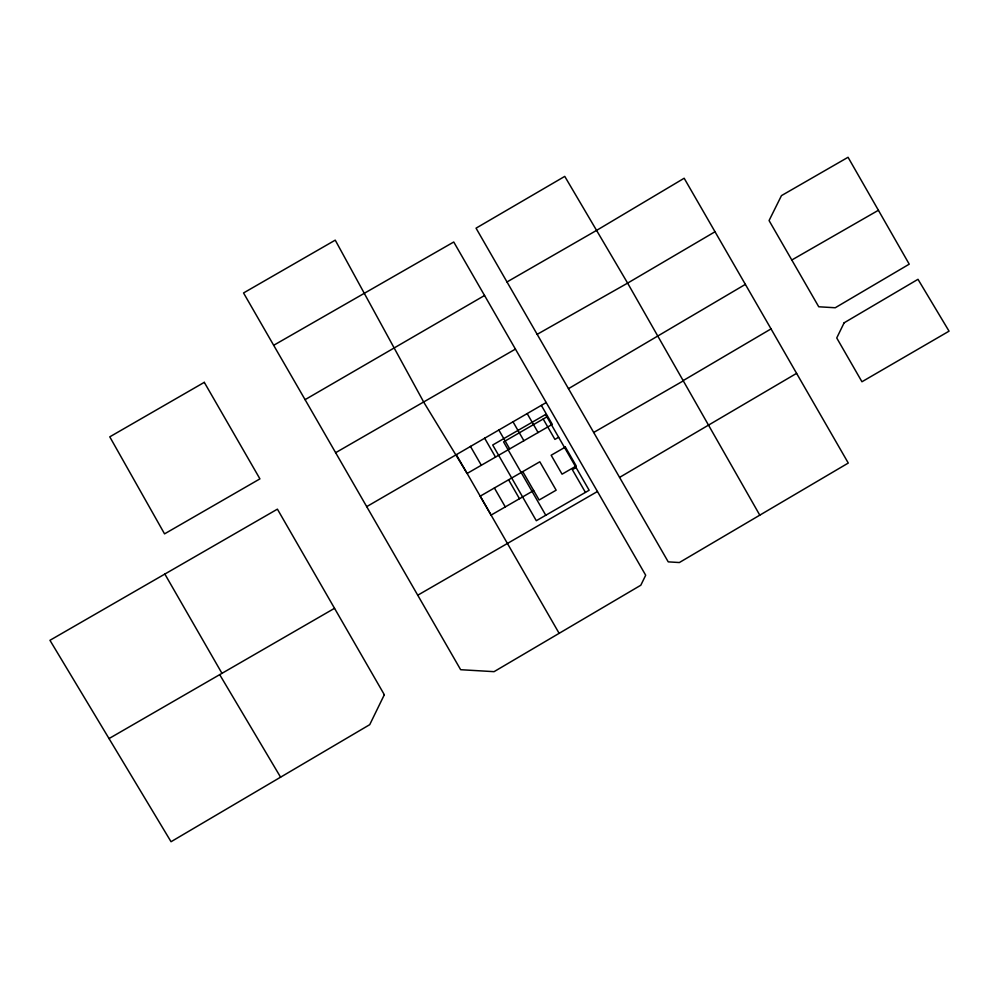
<?xml version="1.0" encoding="UTF-8"?>
<svg xmlns="http://www.w3.org/2000/svg" width="999" height="999" viewBox="0 0 999 999"><rect width="100%" height="100%" fill="white"/><g stroke="black" fill="none" stroke-linecap="round" stroke-linejoin="round"><path stroke-width="1.5" d="M568.468 388.686L745.366 284.378L684.165 178.247L596.84 230.245L506.993 281.955L476.048 228.172L564.76 176.386L627.622 283.117L759.789 515.159M714.997 231.768L627.622 283.117L537.187 334.328M683.116 380.631L771.041 328.896L745.366 284.378M619.58 477.397L796.59 373.351L771.041 328.896M515.447 349.088L335.627 452.697M366.683 506.643L546.216 402.547M541.383 405.432L552.285 424.35L467.132 473.451L423.926 402.472L335.239 240.147L243.544 292.957L273.676 345.292L453.746 242.008L645.691 575.237L640.809 585.227L494.055 671.665L460.651 669.705L305.082 399.662L484.565 295.492M546.915 416.87L503.583 441.908L545.779 515.259M558.641 437.25L554.92 439.385L543.194 419.018M533.666 490.546L491.096 515.097L480.207 496.166L539.81 461.788L556.156 490.184L539.123 499.999L522.777 471.615M576.073 467.532L572.352 469.667L585.439 492.395M109.028 738.573L334.54 608.304M417.732 595.229L597.439 491.508M791.807 260.002L878.408 210.277L848.051 157.28L781.455 195.629L769.068 220.567L818.743 306.78L835.239 307.754L909.227 264.173L878.408 210.277M593.681 432.467L683.291 380.869M219.693 674.637L280.582 777.185M273.676 345.292L305.082 399.662M796.59 373.351L848.276 463.049L679.357 562.537L668.231 561.863L506.993 281.955M527.197 413.611L538.086 432.542M512.999 421.79L523.901 440.721M498.813 429.982L509.702 448.901M484.627 438.161L495.516 457.092M508.591 479.795L519.48 498.726M470.429 446.341L481.331 465.272M494.393 487.987L505.294 506.905M456.243 454.533L559.14 633.341M164.847 574.05L221.965 673.338M384.328 694.73L369.73 724.662L171.041 841.72L49.95 640.309L277.41 509.153L384.328 694.73M844.13 322.802L836.737 337.962L861.95 381.755L949.05 331.168L917.994 279.308L844.13 322.802M204.296 382.342L109.778 436.838L164.548 533.866L259.927 478.871L204.296 382.342M545.554 414.523L492.707 445.005L536.301 520.716L589.148 490.247L545.554 414.523M565.359 447.065L551.161 455.244L562.062 474.175L576.248 465.984L565.359 447.065"/></g></svg>
